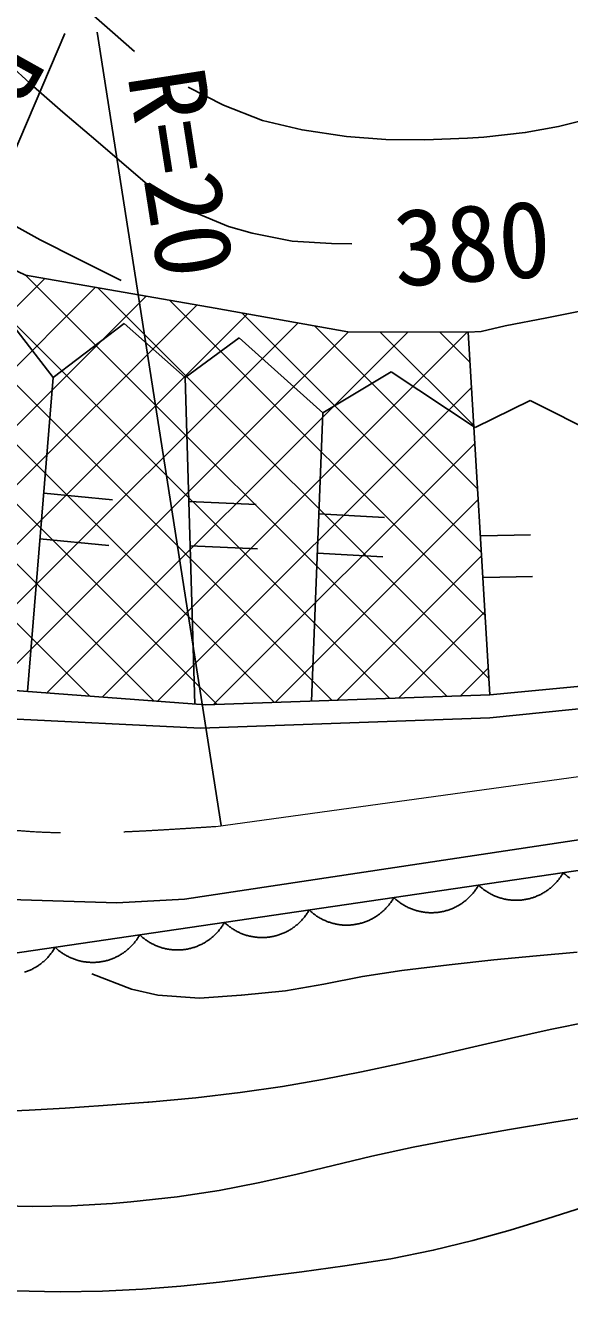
# Model space of a CAD drawing. Units: millimetres, scale not verified. Extents: x 40000 to 680000, y 20000 to 380000.
# Drawn here: x 117236 to 130168, y 273976 to 304085 of the extents above; entities that cross this region are included whole.
import ezdxf
from ezdxf.enums import TextEntityAlignment as Align

# ---------------------------------------------------------------- set-up
doc = ezdxf.new("R2010")
doc.units = ezdxf.units.MM
doc.header["$LTSCALE"] = 1000
doc.linetypes.add('CHAIN', pattern=[18.5, 12, -1.5, 3.5, -1.5])
for name, color, linetype, lineweight in [('M-BGD', 7, 'Continuous', 25), ('M-BMK', 2, 'CHAIN', 13), ('M-BMK-SRVR', 3, 'Continuous', 25)]:
    doc.layers.add(name, color=color, linetype=linetype, lineweight=lineweight)
doc.styles.add('ＭＳ ゴシック', font='')
doc.styles.get('ＭＳ ゴシック').set_extended_font_data('MS Gothic')

msp = doc.modelspace()

# ---------------------------------------------------------------- linework, layer by layer
at = {"layer": 'M-BGD'}
for p, q in [((98894, 308006), (118765, 288135)), ((100549, 307765), (120295, 288020)), ((102631, 307098), (121791, 287937)), ((105177, 305966), (123157, 287986)), ((109431, 303126), (124522, 288035)), ((113686, 300285), (125887, 288084)), ((115988, 298748), (117236, 298141)), ((117236, 298141), (121747, 297357)), ((117246, 298139), (127252, 288134)), ((110378, 290747), (117692, 298061)), ((111190, 290145), (118895, 297850)), ((118962, 297838), (128248, 288552)), ((112143, 289683), (120097, 297638)), ((117897, 295713), (116379, 297669)), ((120678, 297536), (128158, 290056)), ((113122, 289248), (121300, 297427)), ((114100, 288812), (122503, 297215)), ((121747, 297357), (124895, 296795)), ((122394, 297234), (128069, 291560)), ((115114, 288412), (123706, 297004)), ((119583, 296995), (117897, 295713)), ((121033, 295713), (119583, 296995)), ((124110, 296933), (127979, 293064)), ((116428, 288312), (124911, 296795)), ((117743, 288213), (126321, 296790)), ((119058, 288113), (127731, 296786)), ((122315, 296657), (121033, 295713)), ((124305, 294870), (122315, 296657)), ((124895, 296795), (127757, 296786)), ((125664, 296792), (127889, 294567)), ((127083, 296788), (127800, 296071)), ((127757, 296786), (128270, 288170)), ((117897, 295713), (117284, 288247)), ((121033, 295713), (121263, 287946)), ((125924, 295848), (124305, 294870)), ((127924, 294526), (125924, 295848)), ((120372, 288014), (127835, 295476)), ((127924, 294526), (129228, 295162)), ((129228, 295162), (131260, 294146)), ((124305, 294870), (124038, 288018)), ((121707, 287934), (127915, 294142)), ((117671, 292964), (119306, 292805)), ((121121, 292765), (122719, 292691)), ((123174, 287987), (127994, 292807)), ((124212, 292471), (125768, 292381)), ((117582, 291879), (119217, 291720)), ((128064, 291948), (129234, 291969)), ((121152, 291713), (122750, 291638)), ((124175, 291535), (125731, 291444)), ((124641, 288040), (128074, 291472)), ((128117, 290958), (129286, 290979)), ((126108, 288092), (128153, 290138)), ((127575, 288145), (128233, 288803)), ((132872, 288605), (128270, 288170)), ((121513, 287927), (114978, 288422)), ((128270, 288170), (121513, 287927)), ((128270, 287616), (132153, 288020)), ((121398, 287374), (114287, 287728)), ((128270, 287616), (121398, 287374)), ((121015, 283309), (141758, 286442)), ((109893, 280983), (132028, 284233)), ((116612, 283309), (119406, 283224)), ((119406, 283224), (121015, 283309))]:
    msp.add_line(p, q, dxfattribs=at)
for points in [[(108908, 318192), (109396, 317136), (109769, 316352), (110205, 315506), (110262, 315398), (110733, 314528), (111109, 313874), (111630, 313001), (112136, 312203), (112379, 311842), (112980, 310967), (113521, 310207), (114084, 309453), (114665, 308709), (115288, 307934), (115850, 307270), (116551, 306486), (117173, 305845), (117791, 305261), (118478, 304648), (119309, 303920), (119830, 303460)], [(107638, 316837), (108268, 315752), (108757, 314915), (109188, 314186), (109644, 313429), (110093, 312688), (110660, 311760), (111169, 310936), (111657, 310158), (112162, 309366), (112722, 308500), (112972, 308116), (113525, 307261), (114047, 306479), (114326, 306084), (114976, 305218), (115587, 304476), (116182, 303822), (116787, 303220), (117427, 302631), (118127, 302021), (118912, 301351), (119806, 300585), (120294, 300162)], [(112139, 304860), (112760, 303992), (113061, 303562), (113627, 302703), (114136, 301934), (114665, 301258), (115383, 300496), (116081, 299903), (116801, 299420), (117588, 298984), (118486, 298534), (119515, 298020)], [(121100, 302613), (121946, 302190), (122871, 301820), (123809, 301597), (124864, 301445), (125802, 301372), (126726, 301365), (127738, 301405), (128127, 301428), (129111, 301533), (129905, 301682), (130853, 301921), (131175, 302020), (132121, 302340), (133038, 302698), (133985, 303094), (134765, 303467), (135550, 303883), (136506, 304411), (136932, 304645)], [(120294, 300162), (121244, 299646), (122061, 299305), (122624, 299142), (123576, 298951), (124513, 298894), (124994, 298888)], [(127757, 296786), (128066, 296809), (128635, 296940), (129623, 297132), (130574, 297322), (130752, 297364), (131714, 297595), (132445, 297787), (133454, 298081), (134300, 298366), (135094, 298671), (135943, 299025), (136958, 299459), (137610, 299734)], [(128003, 283642), (128020, 283626), (128036, 283611), (128054, 283596), (128071, 283581), (128088, 283567), (128106, 283553), (128124, 283539), (128143, 283525), (128161, 283512), (128180, 283499), (128199, 283487), (128218, 283474), (128238, 283463), (128258, 283451), (128277, 283440), (128298, 283429), (128318, 283419), (128338, 283409), (128359, 283399), (128380, 283390), (128401, 283381), (128422, 283372), (128443, 283364), (128464, 283356), (128486, 283349), (128508, 283341), (128529, 283335), (128551, 283329), (128573, 283323), (128595, 283317), (128618, 283312), (128640, 283307), (128662, 283303), (128685, 283299), (128707, 283295), (128730, 283292), (128752, 283290), (128775, 283287), (128798, 283285), (128820, 283284), (128843, 283283), (128866, 283282), (128889, 283282), (128912, 283282), (128934, 283282), (128957, 283283), (128980, 283284), (129003, 283286), (129025, 283288), (129048, 283291), (129071, 283294), (129093, 283297), (129116, 283301), (129138, 283305), (129160, 283309), (129183, 283314), (129205, 283319), (129227, 283325), (129249, 283331), (129271, 283338), (129292, 283344), (129314, 283352), (129335, 283359), (129357, 283367), (129378, 283376), (129399, 283384), (129420, 283394), (129441, 283403), (129461, 283413), (129482, 283423), (129502, 283434), (129522, 283445), (129542, 283456), (129561, 283468), (129580, 283480), (129600, 283492), (129619, 283505), (129637, 283518), (129656, 283531), (129674, 283545), (129692, 283559), (129710, 283573), (129727, 283588), (129744, 283602), (129761, 283618), (129778, 283633), (129795, 283649), (129811, 283665), (129827, 283681), (129842, 283698), (129857, 283715), (129872, 283732), (129887, 283750), (129901, 283767), (129915, 283785), (129929, 283804), (129942, 283822), (129955, 283841), (129968, 283860), (129980, 283879), (129992, 283898), (130004, 283918), (130015, 283938)], [(130015, 283938), (130032, 283922), (130049, 283907), (130066, 283891), (130083, 283877), (130101, 283862), (130119, 283848), (130137, 283834), (130155, 283821), (130174, 283807)], [(125991, 283347), (126007, 283331), (126024, 283316), (126041, 283301), (126059, 283286), (126076, 283271), (126094, 283257), (126112, 283243), (126131, 283230), (126149, 283217), (126168, 283204), (126187, 283191), (126206, 283179), (126226, 283167), (126245, 283156), (126265, 283145), (126285, 283134), (126306, 283123), (126326, 283113), (126347, 283104), (126367, 283094), (126388, 283085), (126409, 283077), (126431, 283068), (126452, 283061), (126474, 283053), (126495, 283046), (126517, 283039), (126539, 283033), (126561, 283027), (126583, 283022), (126605, 283017), (126628, 283012), (126650, 283007), (126672, 283004), (126695, 283000), (126718, 282997), (126740, 282994), (126763, 282992), (126786, 282990), (126808, 282988), (126831, 282987), (126854, 282986), (126877, 282986), (126899, 282986), (126922, 282987), (126945, 282988), (126968, 282989), (126990, 282991), (127013, 282993), (127036, 282995), (127058, 282998), (127081, 283001), (127103, 283005), (127126, 283009), (127148, 283014), (127170, 283019), (127193, 283024), (127215, 283030), (127237, 283036), (127258, 283042), (127280, 283049), (127302, 283056), (127323, 283064), (127345, 283072), (127366, 283080), (127387, 283089), (127408, 283098), (127428, 283108), (127449, 283118), (127469, 283128), (127490, 283138), (127509, 283149), (127529, 283161), (127549, 283172), (127568, 283184), (127587, 283197), (127606, 283209), (127625, 283222), (127644, 283236), (127662, 283249), (127680, 283263), (127698, 283277), (127715, 283292), (127732, 283307), (127749, 283322), (127766, 283338), (127782, 283354), (127798, 283370), (127814, 283386), (127830, 283403), (127845, 283420), (127860, 283437), (127875, 283454), (127889, 283472), (127903, 283490), (127917, 283508), (127930, 283527), (127943, 283545), (127956, 283564), (127968, 283583), (127980, 283603), (127992, 283622), (128003, 283642)], [(123979, 283051), (123995, 283036), (124012, 283020), (124029, 283005), (124046, 282990), (124064, 282976), (124082, 282962), (124100, 282948), (124118, 282934), (124137, 282921), (124156, 282908), (124175, 282896), (124194, 282884), (124213, 282872), (124233, 282860), (124253, 282849), (124273, 282838), (124293, 282828), (124314, 282818), (124334, 282808), (124355, 282799), (124376, 282790), (124397, 282781), (124419, 282773), (124440, 282765), (124461, 282758), (124483, 282751), (124505, 282744), (124527, 282738), (124549, 282732), (124571, 282726), (124593, 282721), (124615, 282716), (124638, 282712), (124660, 282708), (124683, 282705), (124705, 282701), (124728, 282699), (124751, 282696), (124773, 282694), (124796, 282693), (124819, 282692), (124842, 282691), (124864, 282691), (124887, 282691), (124910, 282691), (124933, 282692), (124955, 282693), (124978, 282695), (125001, 282697), (125024, 282700), (125046, 282703), (125069, 282706), (125091, 282710), (125114, 282714), (125136, 282718), (125158, 282723), (125180, 282729), (125202, 282734), (125224, 282740), (125246, 282747), (125268, 282754), (125290, 282761), (125311, 282768), (125332, 282776), (125354, 282785), (125375, 282794), (125395, 282803), (125416, 282812), (125437, 282822), (125457, 282832), (125477, 282843), (125497, 282854), (125517, 282865), (125537, 282877), (125556, 282889), (125575, 282901), (125594, 282914), (125613, 282927), (125631, 282940), (125650, 282954), (125668, 282968), (125685, 282982), (125703, 282997), (125720, 283012), (125737, 283027), (125754, 283042), (125770, 283058), (125786, 283074), (125802, 283091), (125818, 283107), (125833, 283124), (125848, 283141), (125862, 283159), (125877, 283177), (125891, 283195), (125904, 283213), (125918, 283231), (125931, 283250), (125944, 283269), (125956, 283288), (125968, 283307), (125980, 283327), (125991, 283347)], [(121966, 282756), (121983, 282740), (122000, 282725), (122017, 282710), (122034, 282695), (122052, 282680), (122070, 282666), (122088, 282652), (122106, 282639), (122125, 282626), (122143, 282613), (122162, 282600), (122182, 282588), (122201, 282576), (122221, 282565), (122241, 282554), (122261, 282543), (122281, 282532), (122302, 282522), (122322, 282513), (122343, 282503), (122364, 282494), (122385, 282486), (122406, 282478), (122428, 282470), (122449, 282462), (122471, 282455), (122493, 282448), (122515, 282442), (122537, 282436), (122559, 282431), (122581, 282426), (122603, 282421), (122626, 282417), (122648, 282413), (122670, 282409), (122693, 282406), (122716, 282403), (122738, 282401), (122761, 282399), (122784, 282397), (122807, 282396), (122829, 282396), (122852, 282395), (122875, 282395), (122898, 282396), (122920, 282397), (122943, 282398), (122966, 282400), (122989, 282402), (123011, 282404), (123034, 282407), (123056, 282411), (123079, 282414), (123101, 282418), (123124, 282423), (123146, 282428), (123168, 282433), (123190, 282439), (123212, 282445), (123234, 282451), (123256, 282458), (123277, 282465), (123299, 282473), (123320, 282481), (123341, 282489), (123362, 282498), (123383, 282507), (123404, 282517), (123424, 282527), (123445, 282537), (123465, 282547), (123485, 282558), (123505, 282570), (123524, 282581), (123544, 282593), (123563, 282606), (123582, 282618), (123601, 282631), (123619, 282645), (123637, 282658), (123655, 282672), (123673, 282687), (123691, 282701), (123708, 282716), (123725, 282731), (123741, 282747), (123758, 282763), (123774, 282779), (123790, 282795), (123805, 282812), (123821, 282829), (123836, 282846), (123850, 282863), (123864, 282881), (123879, 282899), (123892, 282917), (123906, 282936), (123919, 282954), (123931, 282973), (123944, 282993), (123956, 283012), (123967, 283031), (123979, 283051)], [(119954, 282460), (119971, 282445), (119988, 282429), (120005, 282414), (120022, 282399), (120040, 282385), (120057, 282371), (120075, 282357), (120094, 282343), (120112, 282330), (120131, 282317), (120150, 282305), (120170, 282293), (120189, 282281), (120209, 282269), (120229, 282258), (120249, 282247), (120269, 282237), (120289, 282227), (120310, 282217), (120331, 282208), (120352, 282199), (120373, 282190), (120394, 282182), (120415, 282174), (120437, 282167), (120459, 282160), (120480, 282153), (120502, 282147), (120524, 282141), (120546, 282135), (120569, 282130), (120591, 282125), (120613, 282121), (120636, 282117), (120658, 282114), (120681, 282110), (120703, 282108), (120726, 282105), (120749, 282103), (120772, 282102), (120794, 282101), (120817, 282100), (120840, 282100), (120863, 282100), (120885, 282100), (120908, 282101), (120931, 282103), (120954, 282104), (120976, 282106), (120999, 282109), (121022, 282112), (121044, 282115), (121067, 282119), (121089, 282123), (121111, 282127), (121134, 282132), (121156, 282138), (121178, 282143), (121200, 282149), (121222, 282156), (121243, 282163), (121265, 282170), (121287, 282178), (121308, 282186), (121329, 282194), (121350, 282203), (121371, 282212), (121392, 282221), (121412, 282231), (121433, 282241), (121453, 282252), (121473, 282263), (121493, 282274), (121512, 282286), (121532, 282298), (121551, 282310), (121570, 282323), (121588, 282336), (121607, 282349), (121625, 282363), (121643, 282377), (121661, 282391), (121678, 282406), (121696, 282421), (121713, 282436), (121729, 282451), (121746, 282467), (121762, 282483), (121778, 282500), (121793, 282516), (121808, 282533), (121823, 282550), (121838, 282568), (121852, 282586), (121866, 282604), (121880, 282622), (121893, 282640), (121906, 282659), (121919, 282678), (121931, 282697), (121943, 282716), (121955, 282736), (121966, 282756)], [(117942, 282165), (117958, 282149), (117975, 282134), (117992, 282119), (118010, 282104), (118027, 282090), (118045, 282075), (118063, 282061), (118082, 282048), (118100, 282035), (118119, 282022), (118138, 282009), (118157, 281997), (118177, 281985), (118196, 281974), (118216, 281963), (118236, 281952), (118257, 281942), (118277, 281931), (118298, 281922), (118318, 281912), (118339, 281903), (118361, 281895), (118382, 281887), (118403, 281879), (118425, 281871), (118446, 281864), (118468, 281858), (118490, 281851), (118512, 281845), (118534, 281840), (118556, 281835), (118579, 281830), (118601, 281826), (118624, 281822), (118646, 281818), (118669, 281815), (118691, 281812), (118714, 281810), (118737, 281808), (118759, 281807), (118782, 281805), (118805, 281805), (118828, 281804), (118850, 281804), (118873, 281805), (118896, 281806), (118919, 281807), (118941, 281809), (118964, 281811), (118987, 281813), (119009, 281816), (119032, 281820), (119054, 281823), (119077, 281827), (119099, 281832), (119121, 281837), (119144, 281842), (119166, 281848), (119188, 281854), (119209, 281860), (119231, 281867), (119253, 281875), (119274, 281882), (119296, 281890), (119317, 281899), (119338, 281907), (119359, 281916), (119379, 281926), (119400, 281936), (119420, 281946), (119441, 281957), (119461, 281967), (119480, 281979), (119500, 281990), (119519, 282002), (119538, 282015), (119557, 282027), (119576, 282040), (119595, 282054), (119613, 282067), (119631, 282081), (119649, 282096), (119666, 282110), (119683, 282125), (119700, 282140), (119717, 282156), (119733, 282172), (119749, 282188), (119765, 282204), (119781, 282221), (119796, 282238), (119811, 282255), (119826, 282273), (119840, 282290), (119854, 282308), (119868, 282326), (119881, 282345), (119894, 282364), (119907, 282383), (119919, 282402), (119931, 282421), (119943, 282441), (119954, 282460)], [(117219, 281572), (117241, 281579), (117262, 281587), (117283, 281595), (117305, 281603), (117326, 281612), (117347, 281621), (117367, 281630), (117388, 281640), (117408, 281651), (117428, 281661), (117448, 281672), (117468, 281683), (117488, 281695), (117507, 281707), (117526, 281719), (117545, 281732), (117564, 281745), (117582, 281758), (117601, 281772), (117619, 281786), (117636, 281800), (117654, 281815), (117671, 281830), (117688, 281845), (117705, 281860), (117721, 281876), (117737, 281892), (117753, 281909), (117769, 281925), (117784, 281942), (117799, 281960), (117813, 281977), (117828, 281995), (117842, 282013), (117855, 282031), (117869, 282049), (117882, 282068), (117895, 282087), (117907, 282106), (117919, 282126), (117931, 282145), (117942, 282165)], [(118814, 281531), (119755, 281168), (120386, 281025), (121371, 280957), (122362, 281023), (122370, 281023), (123416, 281127), (124328, 281290), (125247, 281471), (126180, 281616), (127305, 281749), (128367, 281862), (129376, 281960), (130344, 282046)], [(114157, 278229), (115413, 278235), (116439, 278255), (117330, 278289), (118181, 278338), (119087, 278402), (120143, 278481), (120168, 278483), (121288, 278583), (122342, 278709), (123342, 278857), (124297, 279023), (125219, 279204), (126118, 279396), (127005, 279595), (127891, 279799), (128786, 280004), (129701, 280206), (130648, 280401)], [(114157, 276197), (115234, 276090), (116128, 276038), (116358, 276028), (117407, 276000), (118331, 276016), (119308, 276076), (119745, 276112), (120843, 276231), (121839, 276384), (122768, 276564), (123661, 276763), (124551, 276976), (125470, 277194), (126452, 277411), (127529, 277620), (127619, 277636), (128738, 277829), (129794, 278004), (130798, 278165)], [(114157, 274165), (115279, 274064), (116146, 274021), (116951, 273996), (118059, 273976), (119070, 273990), (120017, 274034), (120931, 274106), (121846, 274201), (122792, 274318), (123804, 274451), (124825, 274588), (125921, 274759), (126927, 274961), (127865, 275189), (128758, 275439), (129628, 275705), (130498, 275982)]]:
    msp.add_lwpolyline(points, dxfattribs=at)
at = {"layer": 'M-BMK'}
msp.add_line((121758, 285039), (139378, 287470), dxfattribs=at)
msp.add_open_spline([(93160, 300897), (94491, 299075), (95067, 298329), (96548, 296751), (98186, 295007), (99194, 294103), (101066, 292613), (103278, 290851), (104571, 289902), (107043, 288529), (109740, 287030), (111281, 286061), (114292, 285391), (117142, 284757), (118486, 284822), (121758, 285039)], degree=3, knots=[0, 0, 0, 0, 1, 1, 1, 2, 2, 2, 3, 3, 3, 4, 4, 4, 5, 5, 5, 5], dxfattribs=at)
at = {"layer": 'M-BMK-SRVR'}
for p, q in [((118175, 303893), (110768, 286549)), ((118943, 303923), (121886, 285057))]:
    msp.add_line(p, q, dxfattribs=at)

# ---------------------------------------------------------------- texts
at = {"layer": 'M-BGD', "style": 'ＭＳ ゴシック'}
msp.add_text('380', height=1833, rotation=3.86, dxfattribs=at).set_placement((127943, 297447), align=Align.BOTTOM_CENTER)
at = {"layer": 'M-BMK-SRVR', "style": 'ＭＳ ゴシック'}
for s, rotation, p in [('R=45', 240.798, (114470, 302162)), ('R=20', 278.866, (119500, 300354))]:
    msp.add_text(s, height=1833, rotation=rotation, dxfattribs=at).set_placement(p, align=Align.BOTTOM_CENTER)

doc.saveas('drawing.dxf')
